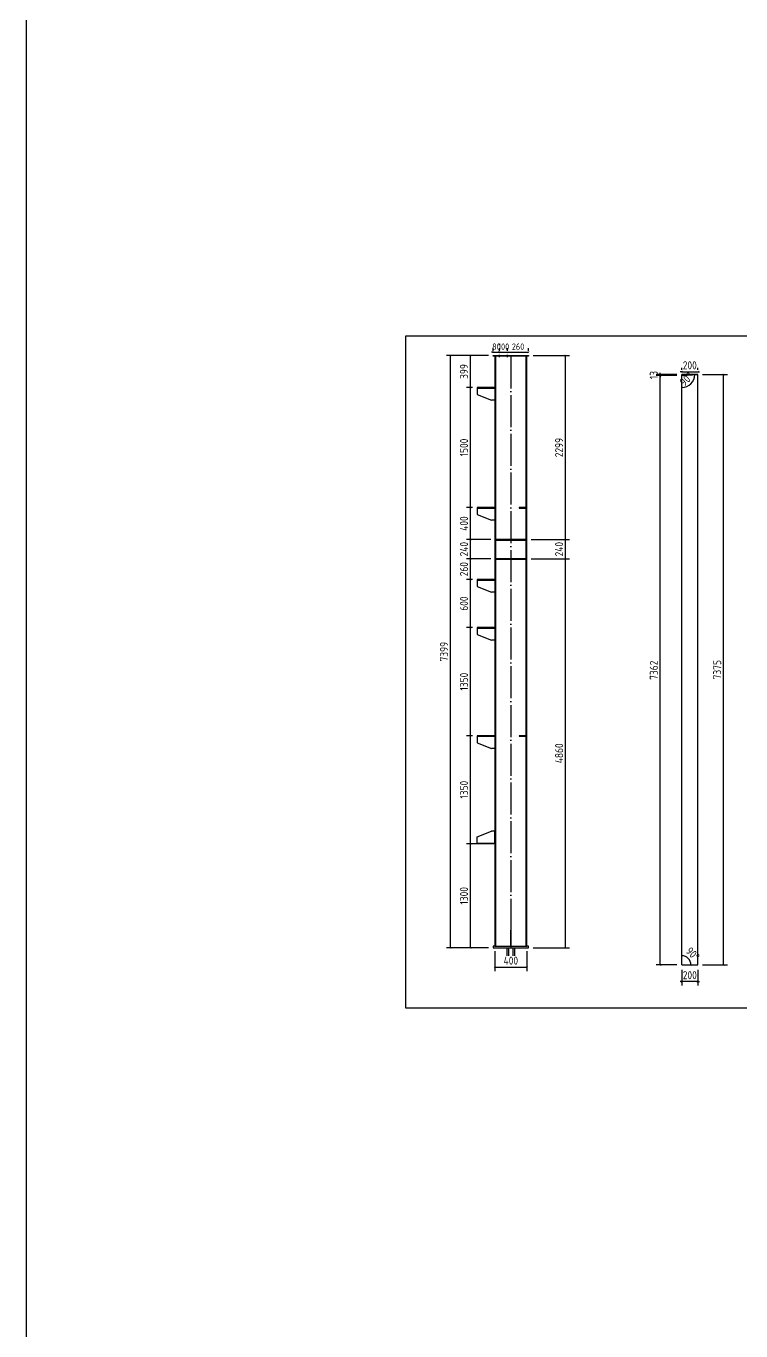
# Model space of a CAD drawing. Extents: x 810015 to 1451442, y -271755 to 145013.
# Drawn here: x 810015 to 854649, y -61678 to 19820 of the extents above; entities that cross this region are included whole.
import ezdxf

# ---------------------------------------------------------------- set-up
doc = ezdxf.new("R2010")
doc.units = 0
doc.header["$LTSCALE"] = 1000
doc.header["$MEASUREMENT"] = 0
doc.linetypes.add('DOTE', pattern=[2.42, 2, -0.2, 0.02, -0.2])
doc.layers.add('DOTE', color=1, linetype='Continuous')
doc.styles.get("Standard").update_dxf_attribs({"font": 'gbenor.shx', "bigfont": 'gbcbig.shx'})
doc.dimstyles.get("Standard").update_dxf_attribs({"dimscale": 100, "dimtxt": 2.5, "dimasz": 1, "dimexe": 2.5, "dimexo": 3, "dimgap": 1.5, "dimtad": 1, "dimdec": 0, "dimzin": 0, "dimdsep": 46, "dimtxsty": 'Standard', "dimblk": 'ARCHTICK', "dimcen": 0.09, "dimadec": 0, "dimazin": 0, "dimtfac": 1, "dimtdec": 0, "dimtix": 1, "dimtmove": 2, "dimatfit": 3, "dimfxl": 1, "dimtolj": 1, "dimtzin": 0, "dimarcsym": 0})

# ---------------------------------------------------------------- blocks, each defined once
blk = doc.blocks.new('_ArchTick')
at = {"color": 0, "linetype": 'ByBlock', "const_width": 0.4}
blk.add_lwpolyline([(-0.5, -0.5), (0.5, 0.5)], dxfattribs=at)
blk = doc.blocks.new('*D742')
at = {"color": 0, "lineweight": -2}
for p, q in [((850658, -2007), (849361, -2007)), ((849611, -38819), (849611, -2007)), ((850658, -38819), (849361, -38819))]:
    blk.add_line(p, q, dxfattribs=at)
at = {"layer": 'Defpoints', "color": 0}
for p in [(849611, -2007), (850958, -2007), (850958, -38819)]:
    blk.add_point(p, dxfattribs=at)
at = {"color": 0, "lineweight": -2, "xscale": 100, "yscale": 100, "zscale": 100}
for p, rotation in [((849611, -2007), 90), ((849611, -38819), 270)]:
    blk.add_blockref('_ArchTick', p, dxfattribs=dict(at, rotation=rotation))
at = {"color": 0, "insert": (849211, -20413), "char_height": 500, "attachment_point": 5, "rotation": 90}
blk.add_mtext('\\A1;7362', dxfattribs=at)
blk = doc.blocks.new('*D743')
at = {"color": 0, "lineweight": -2}
for p, q in [((852258, -1945), (853818, -1945)), ((853568, -38819), (853568, -1945)), ((852258, -38819), (853818, -38819))]:
    blk.add_line(p, q, dxfattribs=at)
at = {"layer": 'Defpoints', "color": 0}
for p in [(851958, -1945), (853568, -1945), (851958, -38819)]:
    blk.add_point(p, dxfattribs=at)
at = {"color": 0, "lineweight": -2, "xscale": 100, "yscale": 100, "zscale": 100}
for p, rotation in [((853568, -1945), 90), ((853568, -38819), 270)]:
    blk.add_blockref('_ArchTick', p, dxfattribs=dict(at, rotation=rotation))
at = {"color": 0, "insert": (853168, -20382), "char_height": 500, "attachment_point": 5, "rotation": 90}
blk.add_mtext('\\A1;7375', dxfattribs=at)
blk = doc.blocks.new('*D744')
at = {"color": 0, "lineweight": -2}
for p, q in [((850958, -39119), (850958, -40110)), ((851958, -39119), (851958, -40110)), ((850958, -39860), (850858, -39860)), ((851958, -39860), (850958, -39860)), ((851958, -39860), (852058, -39860))]:
    blk.add_line(p, q, dxfattribs=at)
at = {"layer": 'Defpoints', "color": 0}
for p in [(850958, -38819), (851958, -38819), (850958, -39860)]:
    blk.add_point(p, dxfattribs=at)
at = {"color": 0, "lineweight": -2, "xscale": 100, "yscale": 100, "zscale": 100}
blk.add_blockref('_ArchTick', (850958, -39860), dxfattribs=at)
at = {"color": 0, "lineweight": -2, "xscale": 100, "yscale": 100, "zscale": 100, "rotation": 180}
blk.add_blockref('_ArchTick', (851958, -39860), dxfattribs=at)
at = {"color": 0, "insert": (851458, -39460), "char_height": 500, "attachment_point": 5}
blk.add_mtext('\\A1;200', dxfattribs=at)
blk = doc.blocks.new('*D745')
at = {"color": 0, "lineweight": -2}
for p, q in [((850658, -1945), (849361, -1945)), ((850658, -2007), (849361, -2007)), ((849611, -1945), (849611, -1845)), ((849611, -2007), (849611, -1945)), ((849611, -2007), (849611, -2107))]:
    blk.add_line(p, q, dxfattribs=at)
at = {"layer": 'Defpoints', "color": 0}
for p in [(849611, -1945), (850958, -1945), (850958, -2007)]:
    blk.add_point(p, dxfattribs=at)
at = {"color": 0, "lineweight": -2, "xscale": 100, "yscale": 100, "zscale": 100}
for p, rotation in [((849611, -1945), 270), ((849611, -2007), 90)]:
    blk.add_blockref('_ArchTick', p, dxfattribs=dict(at, rotation=rotation))
at = {"color": 0, "insert": (849211, -1976), "char_height": 500, "attachment_point": 5, "rotation": 90}
blk.add_mtext('\\A1;13', dxfattribs=at)
blk = doc.blocks.new('*D746')
at = {"color": 0, "lineweight": -2}
for p, q in [((850958, -1645), (850958, -1517)), ((851958, -1645), (851958, -1517)), ((850958, -1767), (850858, -1767)), ((850958, -1767), (851958, -1767)), ((851958, -1767), (852058, -1767))]:
    blk.add_line(p, q, dxfattribs=at)
at = {"layer": 'Defpoints', "color": 0}
for p in [(850958, -1945), (851958, -1767), (851958, -1945)]:
    blk.add_point(p, dxfattribs=at)
at = {"color": 0, "lineweight": -2, "xscale": 100, "yscale": 100, "zscale": 100}
blk.add_blockref('_ArchTick', (850958, -1767), dxfattribs=at)
at = {"color": 0, "lineweight": -2, "xscale": 100, "yscale": 100, "zscale": 100, "rotation": 180}
blk.add_blockref('_ArchTick', (851958, -1767), dxfattribs=at)
at = {"color": 0, "insert": (851458, -1367), "char_height": 500, "attachment_point": 5}
blk.add_mtext('\\A1;200', dxfattribs=at)
blk = doc.blocks.new('*D827')
at = {"color": 0, "lineweight": -2}
blk.add_arc((850958, -38819), 574, 0, 90, dxfattribs=at)
at = {"layer": 'Defpoints', "color": 0}
for p in [(850958, -2007), (850958, -38819), (850958, -38819), (851455, -38532), (851958, -38819)]:
    blk.add_point(p, dxfattribs=at)
at = {"color": 0, "lineweight": -2, "xscale": 100, "yscale": 100, "zscale": 100}
for p, rotation in [((850958, -38245), 179.9999999999999), ((851532, -38819), 270)]:
    blk.add_blockref('_ArchTick', p, dxfattribs=dict(at, rotation=rotation))
at = {"color": 0, "insert": (851647, -38130), "char_height": 500, "attachment_point": 5, "rotation": 315}
blk.add_mtext('\\A1;90°', dxfattribs=at)
blk = doc.blocks.new('*D828')
at = {"color": 0, "lineweight": -2}
blk.add_arc((850958, -1945), 806, 270, 0, dxfattribs=at)
at = {"layer": 'Defpoints', "color": 0}
for p in [(850958, -1945), (850958, -2007), (851958, -1945), (851361, -2643), (850958, -38819)]:
    blk.add_point(p, dxfattribs=at)
at = {"color": 0, "lineweight": -2, "xscale": 100, "yscale": 100, "zscale": 100}
for p, rotation in [((851764, -1945), 90), ((850958, -2751), 180)]:
    blk.add_blockref('_ArchTick', p, dxfattribs=dict(at, rotation=rotation))
at = {"color": 0, "insert": (851245, -2232), "char_height": 500, "attachment_point": 5, "rotation": 45}
blk.add_mtext('\\A1;90°', dxfattribs=at)
blk = doc.blocks.new('*D1197')
at = {"color": 0, "lineweight": -2}
for p, q in [((839184, -552), (839084, -552)), ((839184, -456), (839184, -302)), ((839184, -552), (839584, -552)), ((839584, -456), (839584, -302)), ((839584, -552), (839684, -552))]:
    blk.add_line(p, q, dxfattribs=at)
at = {"layer": 'Defpoints', "color": 0}
for p in [(839184, -756), (839584, -552), (839584, -756)]:
    blk.add_point(p, dxfattribs=at)
at = {"color": 0, "lineweight": -2, "xscale": 100, "yscale": 100, "zscale": 100}
blk.add_blockref('_ArchTick', (839184, -552), dxfattribs=at)
at = {"color": 0, "lineweight": -2, "xscale": 100, "yscale": 100, "zscale": 100, "rotation": 180}
blk.add_blockref('_ArchTick', (839584, -552), dxfattribs=at)
at = {"color": 0, "insert": (839384, -202), "char_height": 400, "attachment_point": 5}
blk.add_mtext('\\A1;80', dxfattribs=at)
blk = doc.blocks.new('*D1198')
at = {"color": 0, "lineweight": -2}
for p, q in [((839584, -552), (839484, -552)), ((839584, -456), (839584, -302)), ((839584, -552), (840084, -552)), ((840084, -456), (840084, -302)), ((840084, -552), (840184, -552))]:
    blk.add_line(p, q, dxfattribs=at)
at = {"layer": 'Defpoints', "color": 0}
for p in [(839584, -756), (840084, -552), (840084, -756)]:
    blk.add_point(p, dxfattribs=at)
at = {"color": 0, "lineweight": -2, "xscale": 100, "yscale": 100, "zscale": 100}
blk.add_blockref('_ArchTick', (839584, -552), dxfattribs=at)
at = {"color": 0, "lineweight": -2, "xscale": 100, "yscale": 100, "zscale": 100, "rotation": 180}
blk.add_blockref('_ArchTick', (840084, -552), dxfattribs=at)
at = {"color": 0, "insert": (839834, -202), "char_height": 400, "attachment_point": 5}
blk.add_mtext('\\A1;100', dxfattribs=at)
blk = doc.blocks.new('*D1199')
at = {"color": 0, "lineweight": -2}
for p, q in [((840084, -456), (840084, -302)), ((840084, -552), (841384, -552)), ((841384, -456), (841384, -302))]:
    blk.add_line(p, q, dxfattribs=at)
at = {"layer": 'Defpoints', "color": 0}
for p in [(840084, -756), (841384, -552), (841384, -756)]:
    blk.add_point(p, dxfattribs=at)
at = {"color": 0, "lineweight": -2, "xscale": 100, "yscale": 100, "zscale": 100, "rotation": 180}
blk.add_blockref('_ArchTick', (840084, -552), dxfattribs=at)
at = {"color": 0, "lineweight": -2, "xscale": 100, "yscale": 100, "zscale": 100}
blk.add_blockref('_ArchTick', (841384, -552), dxfattribs=at)
at = {"color": 0, "insert": (840734, -202), "char_height": 400, "attachment_point": 5}
blk.add_mtext('\\A1;260', dxfattribs=at)
blk = doc.blocks.new('*D1200')
at = {"color": 0, "lineweight": -2}
for p, q in [((838912, -31251), (837507, -31251)), ((837757, -37751), (837757, -31251)), ((838884, -37751), (837507, -37751))]:
    blk.add_line(p, q, dxfattribs=at)
at = {"layer": 'Defpoints', "color": 0}
for p in [(837757, -31251), (839212, -31251), (839184, -37751)]:
    blk.add_point(p, dxfattribs=at)
at = {"color": 0, "lineweight": -2, "xscale": 100, "yscale": 100, "zscale": 100}
for p, rotation in [((837757, -31251), 90), ((837757, -37751), 270)]:
    blk.add_blockref('_ArchTick', p, dxfattribs=dict(at, rotation=rotation))
at = {"color": 0, "insert": (837357, -34501), "char_height": 500, "attachment_point": 5, "rotation": 90}
blk.add_mtext('\\A1;1300', dxfattribs=at)
blk = doc.blocks.new('*D1201')
at = {"color": 0, "lineweight": -2}
for p, q in [((837884, -24501), (837507, -24501)), ((837757, -31251), (837757, -24501)), ((838912, -31251), (837507, -31251))]:
    blk.add_line(p, q, dxfattribs=at)
at = {"layer": 'Defpoints', "color": 0}
for p in [(837757, -24501), (838184, -24501), (839212, -31251)]:
    blk.add_point(p, dxfattribs=at)
at = {"color": 0, "lineweight": -2, "xscale": 100, "yscale": 100, "zscale": 100}
for p, rotation in [((837757, -24501), 90), ((837757, -31251), 270)]:
    blk.add_blockref('_ArchTick', p, dxfattribs=dict(at, rotation=rotation))
at = {"color": 0, "insert": (837357, -27876), "char_height": 500, "attachment_point": 5, "rotation": 90}
blk.add_mtext('\\A1;1350', dxfattribs=at)
blk = doc.blocks.new('*D1202')
at = {"color": 0, "lineweight": -2}
for p, q in [((837884, -17751), (837507, -17751)), ((837757, -24501), (837757, -17751)), ((837884, -24501), (837507, -24501))]:
    blk.add_line(p, q, dxfattribs=at)
at = {"layer": 'Defpoints', "color": 0}
for p in [(837757, -17751), (838184, -17751), (838184, -24501)]:
    blk.add_point(p, dxfattribs=at)
at = {"color": 0, "lineweight": -2, "xscale": 100, "yscale": 100, "zscale": 100}
for p, rotation in [((837757, -17751), 90), ((837757, -24501), 270)]:
    blk.add_blockref('_ArchTick', p, dxfattribs=dict(at, rotation=rotation))
at = {"color": 0, "insert": (837357, -21126), "char_height": 500, "attachment_point": 5, "rotation": 90}
blk.add_mtext('\\A1;1350', dxfattribs=at)
blk = doc.blocks.new('*D1203')
at = {"color": 0, "lineweight": -2}
for p, q in [((837884, -14751), (837507, -14751)), ((837757, -17751), (837757, -14751)), ((837884, -17751), (837507, -17751))]:
    blk.add_line(p, q, dxfattribs=at)
at = {"layer": 'Defpoints', "color": 0}
for p in [(837757, -14751), (838184, -14751), (838184, -17751)]:
    blk.add_point(p, dxfattribs=at)
at = {"color": 0, "lineweight": -2, "xscale": 100, "yscale": 100, "zscale": 100}
for p, rotation in [((837757, -14751), 90), ((837757, -17751), 270)]:
    blk.add_blockref('_ArchTick', p, dxfattribs=dict(at, rotation=rotation))
at = {"color": 0, "insert": (837357, -16251), "char_height": 500, "attachment_point": 5, "rotation": 90}
blk.add_mtext('\\A1;600', dxfattribs=at)
blk = doc.blocks.new('*D1204')
at = {"color": 0, "lineweight": -2}
for p, q in [((837884, -2751), (837507, -2751)), ((837757, -10251), (837757, -2751)), ((837884, -10251), (837507, -10251))]:
    blk.add_line(p, q, dxfattribs=at)
at = {"layer": 'Defpoints', "color": 0}
for p in [(837757, -2751), (838184, -2751), (838184, -10251)]:
    blk.add_point(p, dxfattribs=at)
at = {"color": 0, "lineweight": -2, "xscale": 100, "yscale": 100, "zscale": 100}
for p, rotation in [((837757, -2751), 90), ((837757, -10251), 270)]:
    blk.add_blockref('_ArchTick', p, dxfattribs=dict(at, rotation=rotation))
at = {"color": 0, "insert": (837357, -6501), "char_height": 500, "attachment_point": 5, "rotation": 90}
blk.add_mtext('\\A1;1500', dxfattribs=at)
blk = doc.blocks.new('*D400')
at = {"color": 0, "lineweight": -2}
for p, q in [((838884, -756), (836262, -756)), ((836512, -37751), (836512, -756)), ((838884, -37751), (836262, -37751))]:
    blk.add_line(p, q, dxfattribs=at)
at = {"layer": 'Defpoints', "color": 0}
for p in [(836512, -756), (839184, -756), (839184, -37751)]:
    blk.add_point(p, dxfattribs=at)
at = {"color": 0, "lineweight": -2, "xscale": 100, "yscale": 100, "zscale": 100}
for p, rotation in [((836512, -756), 90), ((836512, -37751), 270)]:
    blk.add_blockref('_ArchTick', p, dxfattribs=dict(at, rotation=rotation))
at = {"color": 0, "insert": (836112, -19254), "char_height": 500, "attachment_point": 5, "rotation": 90}
blk.add_mtext('\\A1;7399', dxfattribs=at)
blk = doc.blocks.new('*D1205')
at = {"color": 0, "lineweight": -2}
for p, q in [((839284, -37951), (839284, -39200)), ((841284, -37951), (841284, -39200)), ((839284, -38950), (841284, -38950))]:
    blk.add_line(p, q, dxfattribs=at)
at = {"layer": 'Defpoints', "color": 0}
for p in [(839284, -37651), (841284, -37651), (841284, -38950)]:
    blk.add_point(p, dxfattribs=at)
at = {"color": 0, "lineweight": -2, "xscale": 100, "yscale": 100, "zscale": 100, "rotation": 180}
blk.add_blockref('_ArchTick', (839284, -38950), dxfattribs=at)
at = {"color": 0, "lineweight": -2, "xscale": 100, "yscale": 100, "zscale": 100}
blk.add_blockref('_ArchTick', (841284, -38950), dxfattribs=at)
at = {"color": 0, "insert": (840284, -38550), "char_height": 500, "attachment_point": 5}
blk.add_mtext('\\A1;400', dxfattribs=at)
blk = doc.blocks.new('*D1221')
at = {"color": 0, "lineweight": -2}
for p, q in [((841544, -13451), (843947, -13451)), ((843697, -37751), (843697, -13451)), ((841684, -37751), (843947, -37751))]:
    blk.add_line(p, q, dxfattribs=at)
at = {"layer": 'Defpoints', "color": 0}
for p in [(841244, -13451), (843697, -13451), (841384, -37751)]:
    blk.add_point(p, dxfattribs=at)
at = {"color": 0, "lineweight": -2, "xscale": 100, "yscale": 100, "zscale": 100}
for p, rotation in [((843697, -13451), 90), ((843697, -37751), 270)]:
    blk.add_blockref('_ArchTick', p, dxfattribs=dict(at, rotation=rotation))
at = {"color": 0, "insert": (843297, -25601), "char_height": 500, "attachment_point": 5, "rotation": 90}
blk.add_mtext('\\A1;4860', dxfattribs=at)
blk = doc.blocks.new('*D1222')
at = {"color": 0, "lineweight": -2}
for p, q in [((841544, -12251), (843947, -12251)), ((843697, -13451), (843697, -12251)), ((841544, -13451), (843947, -13451))]:
    blk.add_line(p, q, dxfattribs=at)
at = {"layer": 'Defpoints', "color": 0}
for p in [(841244, -12251), (843697, -12251), (841244, -13451)]:
    blk.add_point(p, dxfattribs=at)
at = {"color": 0, "lineweight": -2, "xscale": 100, "yscale": 100, "zscale": 100}
for p, rotation in [((843697, -12251), 90), ((843697, -13451), 270)]:
    blk.add_blockref('_ArchTick', p, dxfattribs=dict(at, rotation=rotation))
at = {"color": 0, "insert": (843297, -12851), "char_height": 500, "attachment_point": 5, "rotation": 90}
blk.add_mtext('\\A1;240', dxfattribs=at)
blk = doc.blocks.new('*D1223')
at = {"color": 0, "lineweight": -2}
for p, q in [((841684, -756), (843947, -756)), ((843697, -12251), (843697, -756)), ((841544, -12251), (843947, -12251))]:
    blk.add_line(p, q, dxfattribs=at)
at = {"layer": 'Defpoints', "color": 0}
for p in [(841384, -756), (843697, -756), (841244, -12251)]:
    blk.add_point(p, dxfattribs=at)
at = {"color": 0, "lineweight": -2, "xscale": 100, "yscale": 100, "zscale": 100}
for p, rotation in [((843697, -756), 90), ((843697, -12251), 270)]:
    blk.add_blockref('_ArchTick', p, dxfattribs=dict(at, rotation=rotation))
at = {"color": 0, "insert": (843297, -6504), "char_height": 500, "attachment_point": 5, "rotation": 90}
blk.add_mtext('\\A1;2299', dxfattribs=at)
blk = doc.blocks.new('*D417')
at = {"color": 0, "lineweight": -2}
for p, q in [((838884, -756), (837507, -756)), ((837757, -2751), (837757, -756)), ((837884, -2751), (837507, -2751))]:
    blk.add_line(p, q, dxfattribs=at)
at = {"layer": 'Defpoints', "color": 0}
for p in [(837757, -756), (839184, -756), (838184, -2751)]:
    blk.add_point(p, dxfattribs=at)
at = {"color": 0, "lineweight": -2, "xscale": 100, "yscale": 100, "zscale": 100}
for p, rotation in [((837757, -756), 90), ((837757, -2751), 270)]:
    blk.add_blockref('_ArchTick', p, dxfattribs=dict(at, rotation=rotation))
at = {"color": 0, "insert": (837357, -1754), "char_height": 500, "attachment_point": 5, "rotation": 90}
blk.add_mtext('\\A1;399', dxfattribs=at)
blk = doc.blocks.new('*D1228')
at = {"color": 0, "lineweight": -2}
for p, q in [((839024, -13451), (837507, -13451)), ((837757, -14751), (837757, -13451)), ((837884, -14751), (837507, -14751))]:
    blk.add_line(p, q, dxfattribs=at)
at = {"layer": 'Defpoints', "color": 0}
for p in [(837757, -13451), (839324, -13451), (838184, -14751)]:
    blk.add_point(p, dxfattribs=at)
at = {"color": 0, "lineweight": -2, "xscale": 100, "yscale": 100, "zscale": 100}
for p, rotation in [((837757, -13451), 90), ((837757, -14751), 270)]:
    blk.add_blockref('_ArchTick', p, dxfattribs=dict(at, rotation=rotation))
at = {"color": 0, "insert": (837357, -14101), "char_height": 500, "attachment_point": 5, "rotation": 90}
blk.add_mtext('\\A1;260', dxfattribs=at)
blk = doc.blocks.new('*D1229')
at = {"color": 0, "lineweight": -2}
for p, q in [((839024, -12251), (837507, -12251)), ((837757, -13451), (837757, -12251)), ((839024, -13451), (837507, -13451))]:
    blk.add_line(p, q, dxfattribs=at)
at = {"layer": 'Defpoints', "color": 0}
for p in [(837757, -12251), (839324, -12251), (839324, -13451)]:
    blk.add_point(p, dxfattribs=at)
at = {"color": 0, "lineweight": -2, "xscale": 100, "yscale": 100, "zscale": 100}
for p, rotation in [((837757, -12251), 90), ((837757, -13451), 270)]:
    blk.add_blockref('_ArchTick', p, dxfattribs=dict(at, rotation=rotation))
at = {"color": 0, "insert": (837357, -12851), "char_height": 500, "attachment_point": 5, "rotation": 90}
blk.add_mtext('\\A1;240', dxfattribs=at)
blk = doc.blocks.new('*D1230')
at = {"color": 0, "lineweight": -2}
for p, q in [((837884, -10251), (837507, -10251)), ((837757, -12251), (837757, -10251)), ((839024, -12251), (837507, -12251))]:
    blk.add_line(p, q, dxfattribs=at)
at = {"layer": 'Defpoints', "color": 0}
for p in [(837757, -10251), (838184, -10251), (839324, -12251)]:
    blk.add_point(p, dxfattribs=at)
at = {"color": 0, "lineweight": -2, "xscale": 100, "yscale": 100, "zscale": 100}
for p, rotation in [((837757, -10251), 90), ((837757, -12251), 270)]:
    blk.add_blockref('_ArchTick', p, dxfattribs=dict(at, rotation=rotation))
at = {"color": 0, "insert": (837357, -11251), "char_height": 500, "attachment_point": 5, "rotation": 90}
blk.add_mtext('\\A1;400', dxfattribs=at)

msp = doc.modelspace()

# ---------------------------------------------------------------- linework, layer by layer
for p, q in [((810014.6, 145013.1), (810014.6, -271755.3)), ((839284.2, -806.4), (839284.2, -37651.4)), ((839324.2, -806.4), (839324.2, -37651.4)), ((841244.2, -37651.4), (841244.2, -806.4)), ((841284.2, -37651.4), (841284.2, -806.4))]:
    msp.add_line(p, q)
at = {"color": 2}
for p, q in [((839184.2, -806.4), (839184.2, -756.4)), ((839184.2, -756.4), (841384.2, -756.4)), ((839284.2, -806.4), (839184.2, -806.4)), ((841284.2, -806.4), (839284.2, -806.4)), ((839529.2, -806.4), (839529.2, -756.4)), ((839584.2, -856.4), (839584.2, -706.4)), ((839639.2, -806.4), (839639.2, -756.4)), ((840029.2, -806.4), (840029.2, -756.4)), ((840084.2, -856.4), (840084.2, -706.4)), ((840139.2, -806.4), (840139.2, -756.4)), ((841384.2, -806.4), (841284.2, -806.4)), ((841384.2, -756.4), (841384.2, -806.4)), ((850958.3, -2007.3), (851958.3, -1944.7)), ((839284.2, -2751.4), (838184.2, -2751.4)), ((838184.2, -2751.4), (838184.2, -2791.4)), ((838184.2, -2791.4), (839284.2, -2791.4)), ((838184.2, -2791.4), (838184.2, -3191.4)), ((838184.2, -3191.4), (839084.2, -3541.4)), ((839284.2, -2791.4), (839284.2, -3541.4)), ((839284.2, -3541.4), (839084.2, -3541.4)), ((839284.2, -10251.4), (838184.2, -10251.4)), ((838184.2, -10251.4), (838184.2, -10291.4)), ((838184.2, -10291.4), (839284.2, -10291.4)), ((838184.2, -10291.4), (838184.2, -10691.4)), ((839284.2, -10291.4), (839284.2, -11041.4)), ((841244.2, -10251.4), (840794.2, -10251.4)), ((840794.2, -10251.4), (840794.2, -10281.4)), ((840794.2, -10281.4), (841244.2, -10281.4)), ((838184.2, -10691.4), (839084.2, -11041.4)), ((839284.2, -11041.4), (839084.2, -11041.4)), ((841244.2, -12251.4), (839324.2, -12251.4)), ((841244.2, -12301.4), (839324.2, -12301.4)), ((841244.2, -13451.4), (839324.2, -13451.4)), ((841244.2, -13501.4), (839324.2, -13501.4)), ((839284.2, -14751.4), (838184.2, -14751.4)), ((839284.2, -14751.4), (838184.2, -14751.4)), ((838184.2, -14751.4), (838184.2, -14791.4)), ((838184.2, -14791.4), (839284.2, -14791.4)), ((838184.2, -14791.4), (838184.2, -15191.4)), ((838184.2, -15191.4), (839084.2, -15541.4)), ((839284.2, -14791.4), (839284.2, -15541.4)), ((839284.2, -15541.4), (839084.2, -15541.4)), ((839284.2, -17751.4), (838184.2, -17751.4)), ((838184.2, -17751.4), (838184.2, -17791.4)), ((838184.2, -17791.4), (839284.2, -17791.4)), ((838184.2, -17791.4), (838184.2, -18191.4)), ((839284.2, -17791.4), (839284.2, -18541.4)), ((838184.2, -18191.4), (839084.2, -18541.4)), ((839284.2, -18541.4), (839084.2, -18541.4)), ((839284.2, -24501.4), (838184.2, -24501.4)), ((838184.2, -24501.4), (838184.2, -24541.4)), ((838184.2, -24541.4), (839284.2, -24541.4)), ((838184.2, -24541.4), (838184.2, -24941.4)), ((838184.2, -24941.4), (839084.2, -25291.4)), ((839284.2, -24541.4), (839284.2, -25291.4)), ((841244.2, -24501.4), (840794.2, -24501.4)), ((840794.2, -24501.4), (840794.2, -24531.4)), ((840794.2, -24531.4), (841244.2, -24531.4)), ((839284.2, -25291.4), (839084.2, -25291.4)), ((838184.2, -30811.4), (839084.2, -30461.4)), ((838184.2, -31211.4), (838184.2, -30811.4)), ((839284.2, -30461.4), (839084.2, -30461.4)), ((839284.2, -31211.4), (839284.2, -30461.4)), ((838184.2, -31251.4), (838184.2, -31211.4)), ((838184.2, -31211.4), (839284.2, -31211.4)), ((839284.2, -31251.4), (838184.2, -31251.4)), ((840284.2, -36651.4), (840259.2, -36651.4)), ((840259.2, -36651.4), (840259.2, -37651.4)), ((840309.2, -36651.4), (840284.2, -36651.4)), ((840309.2, -37651.4), (840309.2, -36651.4)), ((839284.2, -37651.4), (839184.2, -37651.4)), ((839184.2, -37651.4), (839184.2, -37751.4)), ((839184.2, -37751.4), (841384.2, -37751.4)), ((839284.2, -37651.4), (841284.2, -37651.4)), ((840259.2, -37651.4), (840309.2, -37651.4)), ((841384.2, -37651.4), (841284.2, -37651.4)), ((841384.2, -37751.4), (841384.2, -37651.4)), ((850958.3, -38818.6), (851958.3, -38818.6))]:
    msp.add_line(p, q, dxfattribs=at)
at = {"color": 1, "linetype": 'DOTE'}
for p, q in [((840284.2, -806.4), (840284.2, -37751.4)), ((851958.3, -1944.7), (850958.3, -1944.7)), ((850958.3, -2007.3), (850958.3, -1944.7))]:
    msp.add_line(p, q, dxfattribs=at)
at = {"color": 1}
for p, q in [((840034.2, -37751.4), (840034.2, -38251.4)), ((840134.2, -37751.4), (840134.2, -38251.4)), ((840434.2, -38251.4), (840434.2, -37751.4)), ((840534.2, -38251.4), (840534.2, -37751.4))]:
    msp.add_line(p, q, dxfattribs=at)
msp.add_lwpolyline([(833716.4, 471.3), (893116.4, 471.3), (893116.4, -41528.7), (833716.4, -41528.7)], close=True)
at = {"layer": 'DOTE', "color": 0}
for p, q in [((850958.3, -38818.6), (850958.3, -2007.3)), ((851958.3, -38818.6), (851958.3, -1944.7))]:
    msp.add_line(p, q, dxfattribs=at)

# ---------------------------------------------------------------- dimensions: what is measured, and where the dimension line sits
at = {"color": 3}
for base, p1, p2, override, picture, middle in [((839584.2, -551.8), (839184.2, -756.4), (839584.2, -756.4), {"dimtxt": 4, "dimlfac": 0.2}, '*D1197', (839384.2, -201.8)), ((840084.2, -551.8), (839584.2, -756.4), (840084.2, -756.4), {"dimtxt": 4, "dimlfac": 0.2}, '*D1198', (839834.2, -201.8)), ((841384.2, -551.8), (840084.2, -756.4), (841384.2, -756.4), {"dimtxt": 4, "dimlfac": 0.2}, '*D1199', (840734.2, -201.8)), ((841284.2, -38950.4), (839284.2, -37651.4), (841284.2, -37651.4), {"dimtxt": 5, "dimlfac": 0.2}, '*D1205', (840284.2, -38550.4))]:
    dim = msp.add_linear_dim(base=base, p1=p1, p2=p2, dimstyle='Standard', override=override, dxfattribs=at)
    dim.commit()
    dim.dimension.update_dxf_attribs({"geometry": picture, "text_midpoint": middle})
for base, p1, p2, picture, middle in [((836511.6, -756.4), (839184.2, -37751.4), (839184.2, -756.4), '*D400', (836111.6, -19253.9)), ((837757.5, -756.4), (838184.2, -2751.4), (839184.2, -756.4), '*D417', (837357.5, -1753.9)), ((843697.2, -756.4), (841244.2, -12251.4), (841384.2, -756.4), '*D1223', (843297.2, -6503.9)), ((837757.5, -2751.4), (838184.2, -10251.4), (838184.2, -2751.4), '*D1204', (837357.5, -6501.4)), ((837757.5, -10251.4), (839324.2, -12251.4), (838184.2, -10251.4), '*D1230', (837357.5, -11251.4)), ((837757.5, -12251.4), (839324.2, -13451.4), (839324.2, -12251.4), '*D1229', (837357.5, -12851.4)), ((843697.2, -12251.4), (841244.2, -13451.4), (841244.2, -12251.4), '*D1222', (843297.2, -12851.4)), ((837757.5, -13451.4), (838184.2, -14751.4), (839324.2, -13451.4), '*D1228', (837357.5, -14101.4)), ((843697.2, -13451.4), (841384.2, -37751.4), (841244.2, -13451.4), '*D1221', (843297.2, -25601.4)), ((837757.5, -14751.4), (838184.2, -17751.4), (838184.2, -14751.4), '*D1203', (837357.5, -16251.4)), ((837757.5, -17751.4), (838184.2, -24501.4), (838184.2, -17751.4), '*D1202', (837357.5, -21126.4)), ((837757.5, -24501.4), (839212.2, -31251.4), (838184.2, -24501.4), '*D1201', (837357.5, -27876.4)), ((837757.5, -31251.4), (839184.2, -37751.4), (839212.2, -31251.4), '*D1200', (837357.5, -34501.4))]:
    dim = msp.add_linear_dim(base=base, p1=p1, p2=p2, angle=90, dimstyle='Standard', override={"dimtxt": 5, "dimlfac": 0.2}, dxfattribs=at)
    dim.commit()
    dim.dimension.update_dxf_attribs({"geometry": picture, "text_midpoint": middle})
for p1, p2, distance, picture, middle in [((850958.3, -2007.3), (850958.3, -1944.7), 1347.3, '*D745', (849211, -1976)), ((850958.3, -1944.7), (851958.3, -1944.7), 177.5, '*D746', (851458.3, -1367.1)), ((850958.3, -38818.6), (850958.3, -2007.3), 1347.3, '*D742', (849211, -20412.9)), ((851958.3, -38818.6), (851958.3, -1944.7), -1609.6, '*D743', (853167.9, -20381.6)), ((851958.3, -38818.6), (850958.3, -38818.6), 1041, '*D744', (851458.3, -39459.6))]:
    dim = msp.add_aligned_dim(p1=p1, p2=p2, distance=distance, dimstyle='Standard', override={"dimtxt": 5, "dimlfac": 0.2}, dxfattribs=at)
    dim.commit()
    dim.dimension.update_dxf_attribs({"geometry": picture, "text_midpoint": middle})
at = {"color": 1}
for base, line1, line2, picture, middle in [((851361.2, -2642.6), ((850958.3, -38818.6), (850958.3, -2007.3)), ((851958.3, -1944.7), (850958.3, -1944.7)), '*D828', (851245.3, -2231.7)), ((851455.4, -38531.6), ((850958.3, -38818.6), (851958.3, -38818.6)), ((850958.3, -38818.6), (850958.3, -2007.3)), '*D827', (851647, -38129.8))]:
    dim = msp.add_angular_dim_2l(base=base, line1=line1, line2=line2, dimstyle='Standard', override={"dimtxt": 5}, dxfattribs=at)
    dim.commit()
    dim.dimension.update_dxf_attribs({"geometry": picture, "text_midpoint": middle})

doc.saveas('drawing.dxf')
